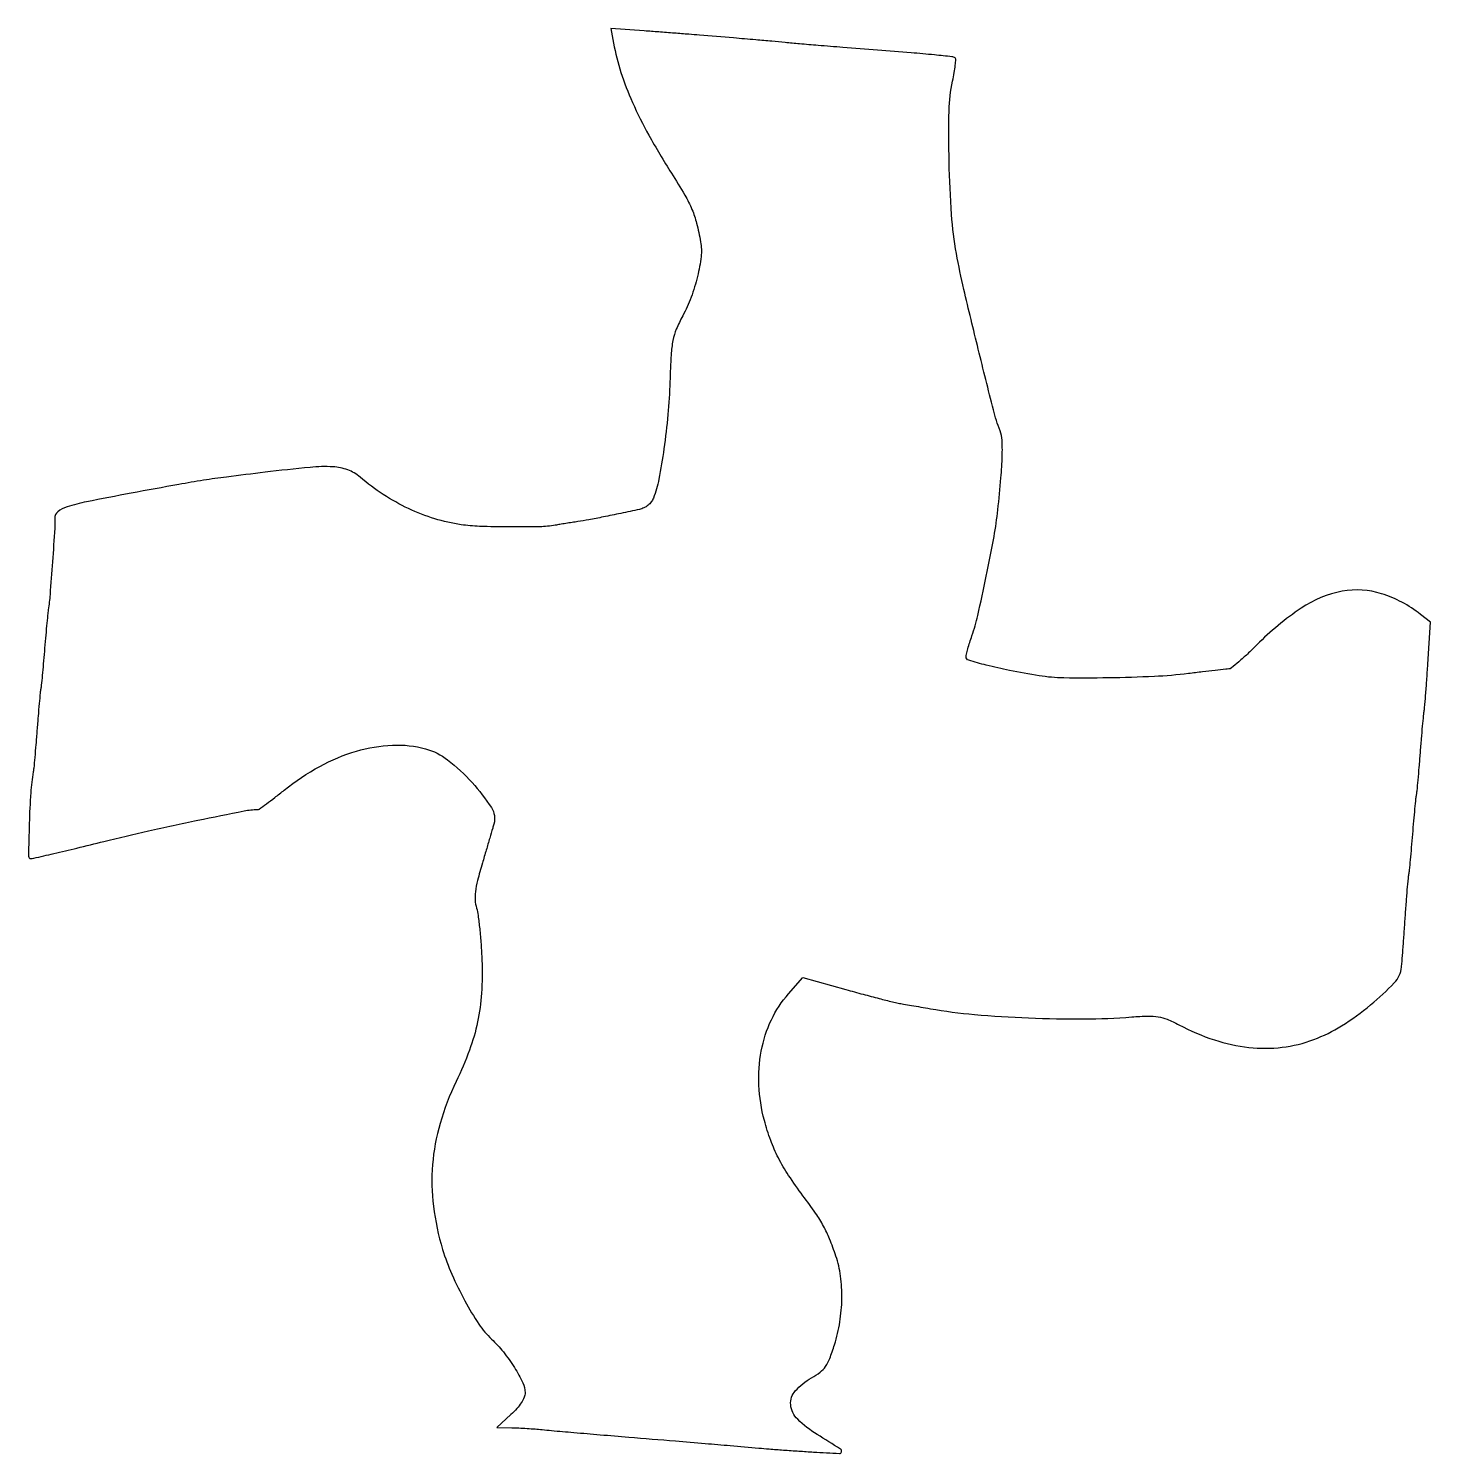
# Model space of a CAD drawing. Extents: x 0 to 372, y 0 to 378.
import ezdxf

# ---------------------------------------------------------------- set-up
doc = ezdxf.new("R2010")
doc.units = 0

msp = doc.modelspace()

# ---------------------------------------------------------------- linework, layer by layer
msp.add_lwpolyline([(155.456369, 374.369826, 0.031869), (157.429682, 366.59779, 0.026645), (160.473776, 358.64674, 0.02274), (164.831323, 349.947753, 0.013083), (170.819048, 339.868076, -0.008465), (174.350865, 334.045792, -0.031732), (176.266994, 330.225398, -0.038557), (177.492985, 326.57929, -0.017131), (178.566197, 321.617997, -0.074319), (178.68485, 317.717467, -0.029986), (177.739754, 312.461369, -0.029231), (176.046337, 306.914545, -0.03618), (173.809765, 302, 0.025715), (172.1106, 298.464336, 0.051272), (171.211583, 295.49632, 0.033743), (170.736703, 291.692535, 0.005953), (170.414002, 284.5, -0.01445), (169.87603, 275.810228, -0.012504), (168.820902, 266.73427, -0.012313), (167.472542, 258.654976, -0.04336), (166.034963, 253.591959, -0.075214), (165.479271, 252.606548, -0.058838), (164.613564, 251.733457, -0.056474), (163.5281, 251.05402, -0.057482), (162.324487, 250.639586, -0.00229), (157.357159, 249.569448, -0.002969), (152.792302, 248.636148, -0.003264), (148.879667, 247.886883, -0.008076), (146, 247.402852, 0.001348), (144.477164, 247.16791, 0.000997), (142.79375, 246.900107, 0.001007), (141.204425, 246.640738, 0.002263), (140, 246.436086, -0.03823), (135.877803, 246.037419, -0.006398), (127.927542, 245.98022, -0.00704), (119.924434, 246.137745, -0.027519), (115, 246.576112, -0.039332), (108.019231, 248.154987, -0.034753), (101.065379, 250.8564, -0.033913), (94.383848, 254.574594, -0.033188), (88.215204, 259.186251, 0.087958), (84.93229, 261.122342, 0.076528), (81.018971, 261.934469, 0.037217), (74.963634, 261.798006, 0.005726), (62.993872, 260.495574, 0.001704), (52.779915, 259.23036, 0.007182), (46.666847, 258.36257, 0.006094), (40.144546, 257.259308, 0.000988), (27.5, 254.93578, 0.003392), (15.662445, 252.653172, 0.02977), (10.50068, 251.297728, 0.083128), (8.001667, 249.989742, 0.25006), (7.220395, 248.298105, -0.030558), (7.210678, 245.661523, -0.001418), (6.606, 236.732507, -0.002083), (5.956832, 228.048805, -0.016093), (5.505692, 224, 0.01041), (5.326455, 222.542167, 0.001741), (5.050623, 219.7375, 0.001907), (4.75038, 216.437582, 0.00169), (4.462536, 213, -0.001704), (4.180687, 209.635119, -0.002219), (3.898453, 206.55625, -0.001651), (3.641992, 203.978172, -0.020304), (3.501095, 203, 0.021742), (3.360048, 202.000422, 0.001486), (3.092089, 199.15, 0.002122), (2.797038, 195.748055, 0.001591), (2.5, 192, -0.001515), (2.203536, 188.251944, -0.002021), (1.91022, 184.85, -0.001415), (1.644692, 181.999352, -0.020723), (1.506767, 181, 0.028389), (0.831836, 175.487262, 0.009256), (0.450239, 167.295647, 0.002586), (0.251831, 158.620766, 0.419406), (0.861707, 158, 0.056956), (1.643728, 158.089371, 0.000601), (6.971755, 159.330028, 0.001907), (13.112336, 160.792403, 0.001238), (20.201009, 162.527755, -0.005405), (32.052316, 165.324561, -0.004062), (45.146928, 168.154185, -0.002169), (57.42279, 170.647189, -0.049044), (61.011006, 171, 0.155616), (61.450882, 171.140301, 0.003159), (63.362073, 172.515792, 0.007138), (65.580215, 174.182589, 0.0047), (68.086114, 176.160142, -0.044052), (77.505679, 182.459541, -0.054423), (87.255957, 186.497815, -0.059858), (96.798349, 188.080382, -0.077388), (105.610247, 187.109908, -0.100848), (111.451705, 184.178023, -0.041977), (117.936536, 178.135622, -0.039538), (123.055614, 171.509205, -0.21831), (123.707513, 167.162126, -0.001136), (123.39805, 166.099129, -0.000102), (122.615882, 163.436985, -0.000133), (121.681528, 160.262382, -0.000104), (120.66507, 156.814844, 0.008506), (119.382936, 152.180499, 0.031005), (118.80408, 149.185289, 0.048072), (118.729448, 146.91403, 0.057992), (119.109433, 144.814844, -0.040291), (119.525418, 142.904366, -0.007784), (119.943148, 139.38936, -0.008236), (120.299926, 135.262995, -0.00752), (120.533507, 131, -0.02544), (120.436013, 122.272429, -0.036903), (119.393145, 114.640912, -0.036261), (117.221414, 107.147071, -0.023442), (113.69054, 98.829213, 0.041537), (109.442709, 87.722494, 0.050582), (107.437235, 76.775444, 0.050978), (107.677819, 65.719775, 0.043255), (110.114853, 54.29052, 0.029086), (112.565846, 47.672573, 0.021432), (116.006445, 40.652552, 0.021502), (119.751324, 34.427204, 0.058397), (123.06735, 30.5, -0.036466), (126.226337, 27.074739, -0.028019), (129.16746, 22.920445, -0.026963), (131.387782, 18.914632, -0.113536), (132, 16.253237, -0.100729), (131.756006, 15.054384, -0.043134), (130.986346, 13.603659, -0.037101), (129.796421, 12.032396, -0.026392), (128.25, 10.453795), (124.5, 7.009555), (128.5, 6.953961, -0.007336), (130.320901, 6.901926, -0.004292), (132.5, 6.788896, -0.004291), (134.678971, 6.638328, -0.007272), (136.5, 6.470105, 0.004649), (139.009834, 6.224968, 0.000485), (144.90625, 5.710113, 0.000602), (151.931702, 5.11205, 0.000482), (159.5, 4.484287, -0.000137), (171.862141, 3.467473, -0.000486), (179.784106, 2.80593, -0.000653), (186.425867, 2.236051, -0.000441), (194, 1.569479, 0.003017), (196.730232, 1.343369, 0.001157), (200.528125, 1.06074, 0.001146), (204.651269, 0.773, 0.00141), (208.5, 0.524173, 0.002455), (215.377845, 0.132866, 0.370587), (215.957506, 0.580767, 0.312177), (215.645326, 1.314954, 0.002089), (209.460499, 5.187304, -0.054525), (204.307051, 9.22137, -0.176527), (202.453394, 13.076032, -0.211853), (203.662892, 16.741194, -0.079827), (207.973326, 20.192803, 0.035018), (210.255875, 21.707558, 0.077411), (211.692948, 23.218392, 0.06062), (212.801007, 25.322179, 0.015134), (214.074822, 29, 0.036289), (215.490277, 35.028734, 0.035569), (216.031704, 41.239563, 0.036913), (215.685161, 47.21345, 0.048486), (214.447766, 52.530963, 0.014079), (212.771481, 57.071162, 0.029666), (211.168044, 60.466902, 0.026593), (209.063843, 63.871064, 0.009282), (205.691181, 68.541969, -0.015263), (201.905883, 73.918692, -0.027434), (199.188386, 78.577646, -0.029906), (197.153509, 83.21642, -0.022838), (195.473098, 88.5, -0.053204), (194.003804, 97.844873, -0.059608), (194.635389, 106.927079, -0.062813), (197.317974, 115.188684, -0.071722), (201.887378, 122.12331), (205.6927, 126.411371), (217.09635, 123.235647, 0.001992), (221.64602, 121.988149, 0.00248), (225.884553, 120.866622, 0.002014), (229.45061, 119.957251, 0.01888), (231, 119.630408, -0.000342), (232.346066, 119.398197, -0.000087), (234.528125, 119.01984, -0.000089), (237.019531, 118.58694, -0.00009), (239.5, 118.155028, 0.021218), (251.192825, 116.624601, 0.011692), (265.586228, 115.697351, 0.011633), (280.270519, 115.437625, 0.018088), (292.92207, 115.966148, -0.011891), (297.312469, 116.204084, -0.048868), (299.96752, 116.025132, -0.058024), (302.309429, 115.349483, -0.021453), (305.42207, 113.88527, 0.040447), (314.874506, 109.86937, 0.053016), (324.034555, 107.869391, 0.057121), (332.835791, 107.914167, 0.060419), (341.224766, 109.966162, 0.049752), (348.600928, 113.620746, 0.032735), (356.289814, 119.166709, 0.030044), (362.587329, 125.038063, 0.165536), (364.503472, 129.191555, 0.006605), (364.633993, 130.622991, 0.000748), (364.881787, 133.867529, 0.000906), (365.163857, 137.729053, 0.000736), (365.452539, 141.868118, -0.001693), (365.745679, 145.9583, -0.00226), (366.041204, 149.669966, -0.00158), (366.312867, 152.779857, -0.023217), (366.462587, 153.868118, 0.020148), (366.61464, 154.925257, 0.001723), (366.885479, 157.648805, 0.002277), (367.182663, 160.901321, 0.001762), (367.477771, 164.446963, -0.001738), (367.772234, 167.986921, -0.002271), (368.067468, 171.221961, -0.001676), (368.336249, 173.93074, -0.021122), (368.484116, 174.946963, 0.022171), (368.631533, 175.97521, 0.001603), (368.903567, 178.83442, 0.002243), (369.201884, 182.248136, 0.001694), (369.5, 186, -0.001568), (369.796857, 189.748055, -0.002091), (370.091362, 193.15, -0.001464), (370.358556, 196.000493, -0.021422), (370.498621, 197, 0.024751), (370.635745, 198.028268, 0.001316), (370.901212, 201.321031, 0.002065), (371.190579, 205.240951, 0.001502), (371.48135, 209.603509), (372.187924, 220.707019), (369.538183, 222.791305, 0.089856), (359.215746, 228.261238, 0.123654), (348.780528, 228.909011, 0.102892), (337.879564, 224.43925, 0.048787), (326.132164, 214.710383, -0.008246), (323.623634, 212.264824, -0.011968), (321.324035, 210.197491, -0.007645), (319.352125, 208.559914, -0.164164), (318.651586, 208.302353, 0.0209), (317.852687, 208.24739, 0.000894), (315.047653, 207.931128, 0.00153), (311.72318, 207.539968, 0.001089), (308, 207.082112, -0.01929), (298.937828, 206.301187, -0.008149), (286.728686, 205.921489, -0.007251), (274.915397, 205.918046, -0.036975), (268.375145, 206.495907, -0.00753), (260.474625, 207.909909, -0.015378), (254.332233, 209.302267, -0.010459), (249.669063, 210.615878, -0.330085), (249, 211.518926, -0.058752), (249.084969, 212.239545, -0.008527), (249.453656, 213.672716, -0.009557), (249.953062, 215.358806, -0.008054), (250.544359, 217.124273, 0.029158), (252.089802, 222.478751, 0.004939), (254.337547, 232.880929, 0.005571), (256.393206, 243.467341, 0.018396), (257.411982, 250.5, 0.004965), (258.241832, 259.015423, 0.014749), (258.580193, 264.871033, 0.020136), (258.530542, 268.993426, 0.07791), (258.004502, 271.488159, -0.028537), (256.241875, 277.06237, -0.001958), (252.222016, 293.120797, -0.00285), (248.404249, 309.019461, -0.012414), (246.431651, 318.5, -0.027757), (245.133588, 328.845937, -0.0117), (244.490262, 342.847322, -0.010722), (244.475706, 356.425435, -0.048314), (245.400306, 364.29698, 0.010372), (245.839088, 366.545323, 0.016186), (246.113622, 368.498768, 0.010423), (246.251949, 370.095613, 0.277508), (246.063916, 370.460498, 0.11204), (245.22688, 370.747602, 0.002105), (240.594142, 371.226778, 0.004093), (234.410489, 371.788983, 0.001427), (225.5, 372.5, -0.000349), (216.299848, 373.214165, -0.000922), (209.713923, 373.74224, -0.001263), (204.778103, 374.159715, -0.002762), (201, 374.509922, 0.001878), (197.470948, 374.84334, 0.00106), (193.188542, 375.222559, 0.000701), (187.297435, 375.723337, 0.000206), (178.25, 376.475908, 0.001104), (175.427785, 376.703221, 0.000447), (171.579455, 377.00117, 0.000442), (167.438555, 377.314361, 0.000562), (163.61623, 377.595734), (154.732459, 378.239652)], format="xyb", close=True)

doc.saveas('drawing.dxf')
